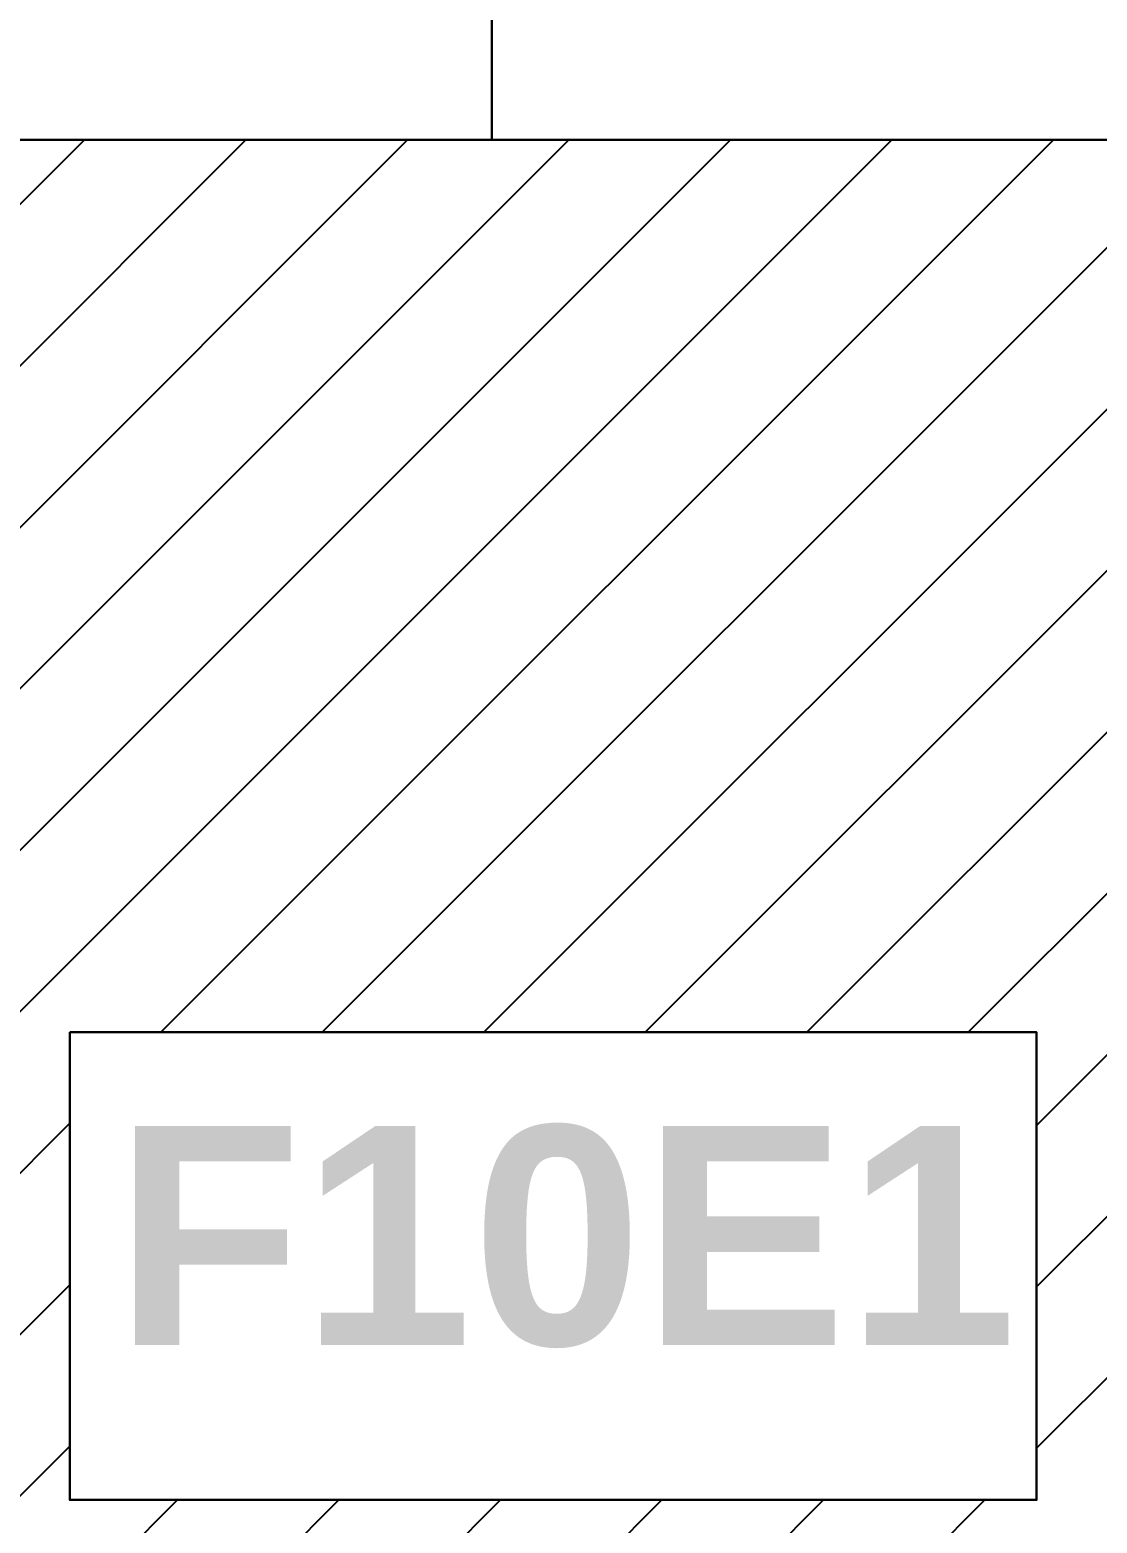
# Model space of a CAD drawing. Extents: x -15449 to 527173, y -170839 to 146543.
# Drawn here: x 15489.32 to 15501, y 7801.08 to 7817.43 of the extents above; entities that cross this region are included whole.
import ezdxf

# ---------------------------------------------------------------- set-up
doc = ezdxf.new("R2010")
doc.units = 0
doc.header["$LTSCALE"] = 8
doc.layers.get('0').update_dxf_attribs({"color": 1, "linetype": 'CONTINUOUS'})
doc.layers.add('A-RC WALL', color=7, linetype='CONTINUOUS')
for name, color, linetype, lineweight in [('G-ANNO-TTLB', 7, 'CONTINUOUS', 9), ('G-IMPT', 7, 'CONTINUOUS', 30), ('Micron SGP Titleblock CAD template EDI$0$G-ANNO-TTLB', 7, 'CONTINUOUS', 30)]:
    doc.layers.add(name, color=color, linetype=linetype, lineweight=lineweight)
doc.styles.add('Arial Unicode MS_B', font='', dxfattribs={"height": 1.8})
doc.styles.get('Arial Unicode MS_B').set_extended_font_data('Arial Unicode MS', bold=True)

# ---------------------------------------------------------------- blocks, each defined once
blk = doc.blocks.new('A$Cf1db08be')
at = {"layer": 'A-RC WALL'}
h = blk.add_hatch(dxfattribs=at)
h.set_pattern_fill('ANSI31', color=256, scale=10)
h.set_pattern_definition([(45, (-268.9758, -185.7096), (-0.8838835, 0.8838835), [])])
h.paths.add_polyline_path([(13.541, 36.568), (10.668, 36.568), (10.668, 13.993), (10.668, 12.312), (10.668, 10.556), (36.276, 10.556), (36.276, 32.344), (36.175, 32.333), (36.175, 36.568)])
h.paths.add_polyline_path([(28.265, 26.797), (28.265, 21.676), (17.681, 21.676), (17.681, 26.797)], flags=16)
h.paths.add_polyline_path([(55.676, 34.355), (55.253, 37.757), (36.276, 35.972), (36.276, 32.344)])
h.paths.add_polyline_path([(43.532, 35.245), (46.489, 35.59), (46.62, 34.47), (43.663, 34.126)], flags=16)
h.paths.add_polyline_path([(17.56, 22.719), (28.599, 22.719), (28.599, 26.397), (17.56, 26.397)], flags=24)
h.paths.add_polyline_path([(43.799, 34.351), (46.408, 34.655), (46.328, 35.349), (43.719, 35.044)], flags=8)
for points in [[(6.873, 13.993), (10.668, 13.993), (10.668, 36.568), (11.222, 36.568), (11.222, 39.093), (6.869, 39.093), (6.865, 41.412), (13.541, 41.412), (13.541, 36.568), (36.276, 36.568), (36.276, 10.556), (10.668, 10.556), (10.668, 12.312), (6.84, 12.312)], [(6.873, 13.993), (10.668, 13.993), (10.668, 36.568), (11.222, 36.568), (11.222, 39.093), (6.869, 39.093), (6.865, 41.412), (13.541, 41.412), (13.541, 36.568), (36.276, 36.568), (36.276, 10.556), (10.668, 10.556), (10.668, 12.312), (6.84, 12.312)], [(17.681, 26.797), (28.265, 26.797), (28.265, 21.676), (17.681, 21.676)], [(17.681, 26.797), (28.265, 26.797), (28.265, 21.676), (17.681, 21.676)]]:
    blk.add_lwpolyline(points, close=True)
at = {"layer": 'G-IMPT'}
blk.add_line((22.302, 59.22), (22.302, 36.568), dxfattribs=at)
at = {"layer": 'G-ANNO-TTLB', "color": 7, "style": 'Arial Unicode MS_B'}
blk.add_text('F10E1', height=2.4, dxfattribs=at).set_placement((18.173, 23.372))
blk = doc.blocks.new('Micron SGP Titleblock CAD template EDI$0$MU_SGP_ANTitleblock_A1_Type01_v1_1 - A1-419101-sample')
blk.add_blockref('A$Cf1db08be', (731.583, 312.055))
blk = doc.blocks.new('Micron SGP Titleblock CAD template EDI')
at = {"layer": 'Micron SGP Titleblock CAD template EDI$0$G-ANNO-TTLB'}
blk.add_blockref('Micron SGP Titleblock CAD template EDI$0$MU_SGP_ANTitleblock_A1_Type01_v1_1 - A1-419101-sample', (-3.846, 118.854), dxfattribs=at)

msp = doc.modelspace()

# ---------------------------------------------------------------- block references
msp.add_blockref('Micron SGP Titleblock CAD template EDI', (14744.3378, 7348.7447))

doc.saveas('drawing.dxf')
